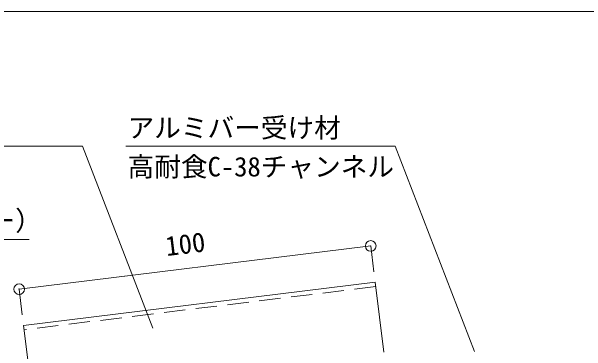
# Model space of a CAD drawing. Units: millimetres on the paper, with parts at other scales. Extents: x -195 to 195, y -135 to 132.
# Drawn here: x -125.58 to -93.22, y 11.79 to 30.91 of the extents above; entities that cross this region are included whole.
import ezdxf
from ezdxf.enums import TextEntityAlignment as Align

# ---------------------------------------------------------------- set-up
doc = ezdxf.new("R2010")
doc.units = ezdxf.units.MM
doc.header["$PDMODE"] = 32
doc.header["$PDSIZE"] = 0.6
doc.linetypes.add('DASHED1', pattern=[1.8, 1.2, -0.6])
for name, color, linetype, lineweight in [('3-2_野縁受け', 3, 'Continuous', 18), ('3-5_寸法', 4, 'Continuous', 9), ('3-6_文字', 7, 'Continuous', 18), ('F-3_野縁', 3, 'Continuous', 18)]:
    doc.layers.add(name, color=color, linetype=linetype, lineweight=lineweight)
doc.styles.add('ＭＳ ゴシック', font='')
doc.styles.get('ＭＳ ゴシック').set_extended_font_data('MS Gothic')

msp = doc.modelspace()

# ---------------------------------------------------------------- linework, layer by layer
at = {"layer": '3-2_野縁受け'}
for p, q in [((-105.114, 15.68), (-124.9, 13.25)), ((-105.114, 15.68), (-104.631, 11.751)), ((-124.9, 13.25), (-124.413, 9.283))]:
    msp.add_line(p, q, dxfattribs=at)
at = {"layer": '3-2_野縁受け', "linetype": 'DASHED1'}
msp.add_line((-105.085, 15.441), (-124.87, 13.012), dxfattribs=at)
at = {"layer": '3-5_寸法'}
for p, q in [((-125.151, 15.297), (-105.365, 17.726)), ((-105.365, 17.726), (-105.187, 16.278)), ((-125.151, 15.297), (-124.973, 13.848))]:
    msp.add_line(p, q, dxfattribs=at)
at = {"layer": '3-5_寸法', "color": 3}
for p in [(-105.365, 17.726), (-125.151, 15.297)]:
    msp.add_point(p, dxfattribs=at)
at = {"layer": '3-6_文字'}
for p, q in [((-137.598, 23.336), (-121.581, 23.336)), ((-121.581, 23.336), (-117.629, 13.091)), ((-103.986, 23.336), (-119.148, 23.336)), ((-103.986, 23.336), (-99.533, 11.792))]:
    msp.add_line(p, q, dxfattribs=at)
msp.add_lwpolyline([(-140.845, 11.982), (-137.321, 18.087), (-124.582, 18.087)], dxfattribs=at)
at = {"layer": 'F-3_野縁'}
msp.add_line((-191, 30.912), (-2, 30.912), dxfattribs=at)

# ---------------------------------------------------------------- texts
at = {"layer": '3-5_寸法', "style": 'ＭＳ ゴシック'}
msp.add_text('100', height=1.1, rotation=7, dxfattribs=at).set_placement((-116.808, 16.825), align=Align.BOTTOM_LEFT)
at = {"layer": '3-6_文字', "style": 'ＭＳ ゴシック'}
for s, p in [('アルミバー受け材', (-119.048, 23.492)), ('高耐食C-38チャンネル', (-119.048, 21.304)), ('吊り材（ハンガー）', (-137.373, 18.265))]:
    msp.add_text(s, height=1.1, dxfattribs=at).set_placement(p, align=Align.BOTTOM_LEFT)

doc.saveas('drawing.dxf')
